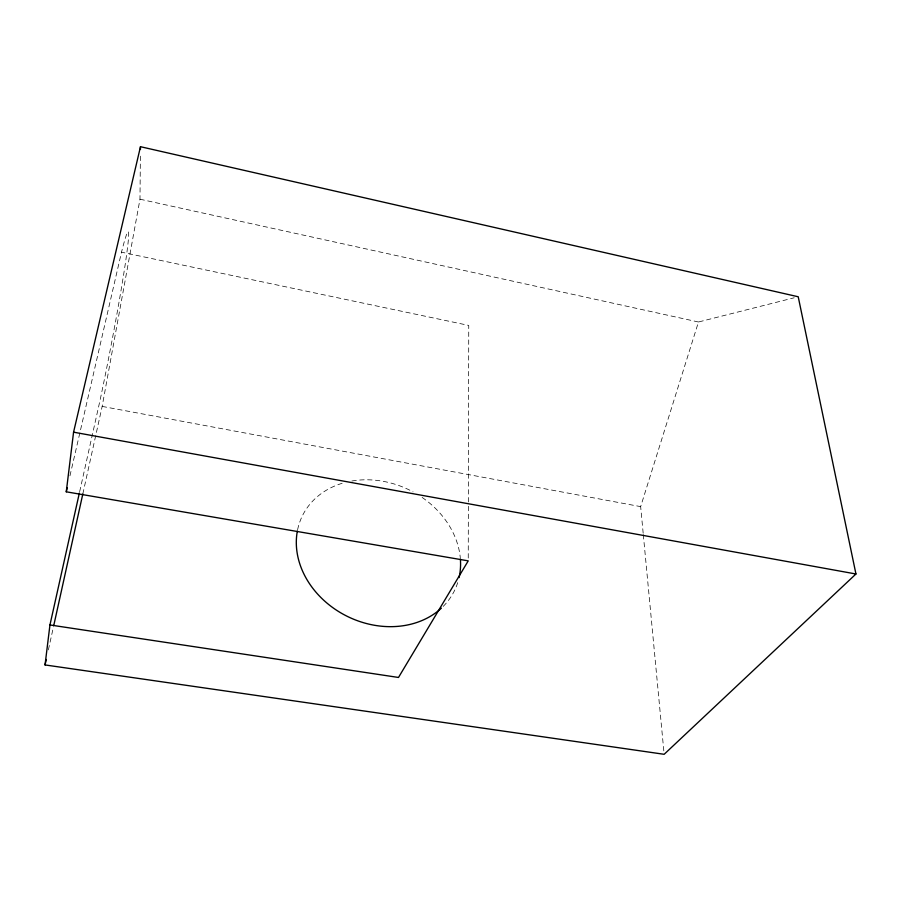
<?xml version="1.0" encoding="UTF-8"?>
<svg xmlns="http://www.w3.org/2000/svg" width="901" height="901" viewBox="0 0 901 901"><rect width="100%" height="100%" fill="white"/><g stroke="black" fill="none" stroke-linecap="round" stroke-linejoin="round"><path stroke-width="0.68" stroke-dasharray="4.5 3.38" d="M468.25 558.057L468.362 503.4M468.362 501.992L468.745 325.407L121.511 252.179L69.737 476.753M82.824 493.951L102.162 406.407L139.982 199.2L140.398 154.995M48.372 649.891L53.508 626.634M79.66 491.687L100.191 399.639A119.506 4.719 -79.1 0 0 125.858 259.961A119.506 4.719 -79.1 0 0 121.511 252.179M643.179 533.212L640.656 506.621L698.478 321.995L794.175 297.78M102.162 406.407L640.656 506.621M139.982 199.2L698.478 321.995M643.303 534.608L664.014 752.898M457.708 582.643A84.762 70.413 26.3 0 1 442.38 607.206M297.612 529.698A84.762 70.413 26.3 0 1 342.876 483.082M351.886 480.999A84.762 70.413 26.3 0 1 413.052 491.878M422.107 497.42A84.762 70.413 26.3 0 1 460.276 557.696"/><path stroke-width="1.35" d="M140.443 149.465L140.477 146.705L798.218 296.767L855.95 573.993L664.15 754.295L45.05 664.938L49.949 624.956L79.356 493.061M49.949 624.956L398.49 677.462L468.238 560.861L66.269 491.811L73.567 432.176L140.477 146.705M45.05 664.938L46.255 659.464M53.812 625.271L82.824 493.951M66.269 491.811L67.215 487.711M73.567 432.176L855.95 573.993M441.389 608.141A84.762 70.413 26.3 0 1 344.283 614.82A84.762 70.413 26.3 0 1 297.353 531.027M460.388 559.037A84.762 70.413 26.3 0 1 459.093 577.575"/></g></svg>
